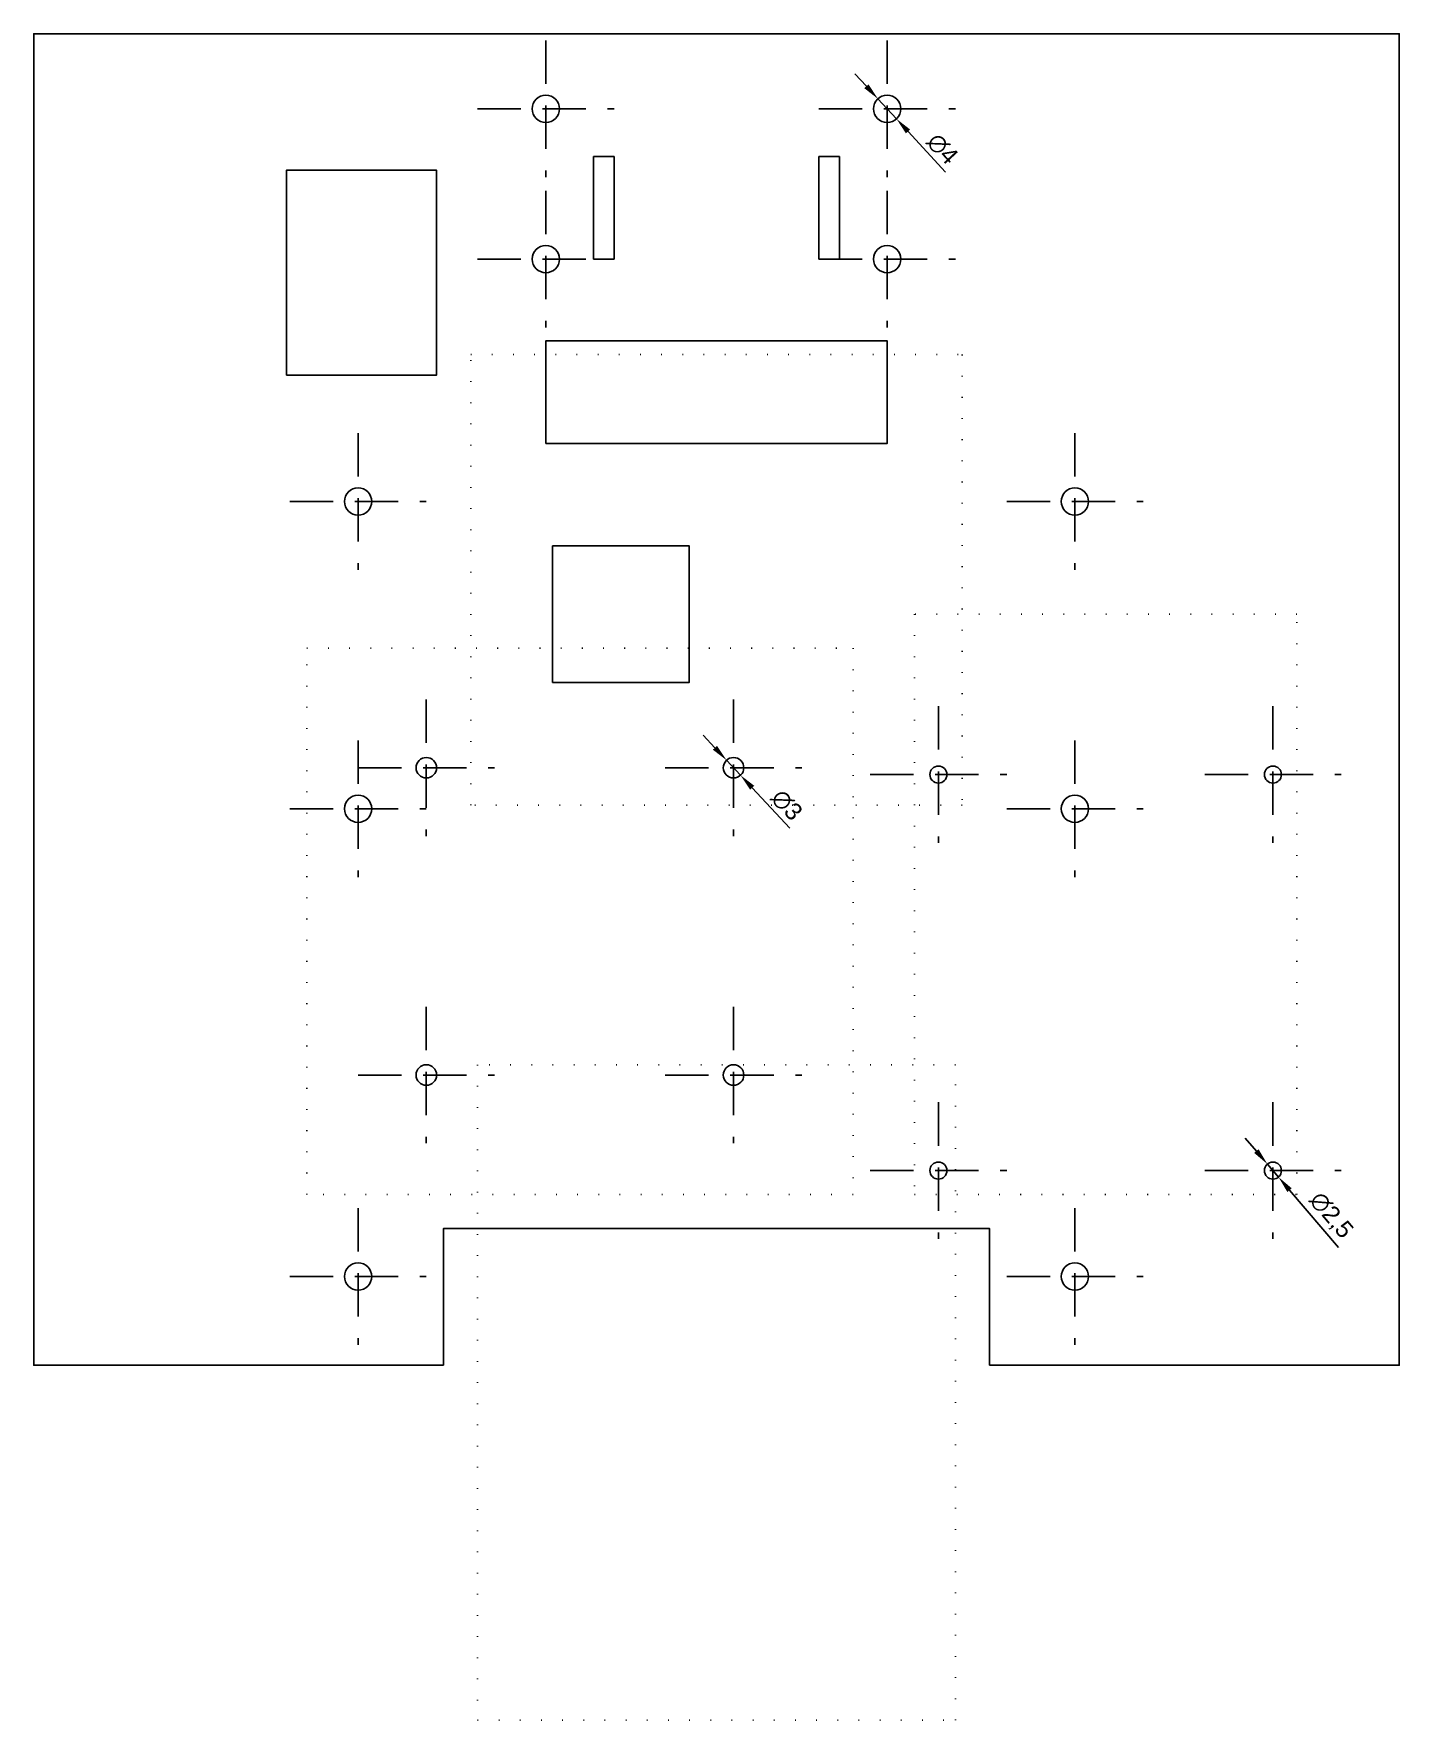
# Model space of a CAD drawing. Header units: millimetres. Extents: x 0 to 200, y 23 to 270.
import ezdxf

# ---------------------------------------------------------------- set-up
doc = ezdxf.new("R2010")
doc.units = ezdxf.units.MM
doc.linetypes.add('ACAD_ISO07W100', pattern=[3, 0, -3])
doc.linetypes.add('DASHED2', pattern=[9.525, 6.35, -3.175])
doc.layers.add('Align', color=7, linetype='DASHED2')
doc.layers.add('Outline', color=7, linetype='ACAD_ISO07W100')
doc.styles.get("Standard").update_dxf_attribs({"font": 'arial.ttf'})
doc.dimstyles.new('ISO-25', dxfattribs={"dimtxt": 2.5, "dimasz": 2.5, "dimexe": 1.25, "dimexo": 0.625, "dimtad": 1, "dimtxsty": 'Standard', "dimcen": 2.5, "dimadec": 0, "dimazin": 0, "dimtfac": 1, "dimtmove": 0, "dimatfit": 3, "dimfxl": 1, "dimarcsym": 0})

# ---------------------------------------------------------------- blocks, each defined once
blk = doc.blocks.new('Drill Center')
at = {"layer": 'Align'}
for p, q in [((0, 10), (0, -10)), ((-10, 0), (10, 0))]:
    blk.add_line(p, q, dxfattribs=at)
blk = doc.blocks.new('*D5')
at = {"color": 0, "lineweight": -2, "transparency": 16777216}
for p, q in [((121.95, 262.31), (120.26, 264.15)), ((123.64, 260.47), (126.36, 257.53)), ((133.54, 249.74), (128.05, 255.69))]:
    blk.add_line(p, q, dxfattribs=at)
at = {"color": 0, "transparency": 16777216}
for points in [[(122.26, 262.59), (121.64, 262.03), (123.64, 260.47)], [(128.36, 255.97), (127.74, 255.41), (126.36, 257.53)]]:
    blk.add_solid(points, dxfattribs=at)
at = {"layer": 'Defpoints', "color": 0, "transparency": 16777216}
for p in [(123.64, 260.47), (126.36, 257.53)]:
    blk.add_point(p, dxfattribs=at)
at = {"color": 0, "transparency": 16777216, "insert": (133.09, 253.13), "char_height": 2.5, "attachment_point": 5, "rotation": 312.667}
blk.add_mtext('∅4', dxfattribs=at)
blk = doc.blocks.new('*D6')
at = {"color": 0, "lineweight": -2, "transparency": 16777216}
for p, q in [((99.77, 165.42), (98.07, 167.25)), ((101.48, 163.6), (103.52, 161.4)), ((110.76, 153.65), (105.23, 159.58))]:
    blk.add_line(p, q, dxfattribs=at)
at = {"color": 0, "transparency": 16777216}
for points in [[(100.08, 165.71), (99.47, 165.14), (101.48, 163.6)], [(105.53, 159.86), (104.92, 159.29), (103.52, 161.4)]]:
    blk.add_solid(points, dxfattribs=at)
at = {"layer": 'Defpoints', "color": 0, "transparency": 16777216}
for p in [(101.48, 163.6), (103.52, 161.4)]:
    blk.add_point(p, dxfattribs=at)
at = {"color": 0, "transparency": 16777216, "insert": (110.29, 157.04), "char_height": 2.5, "attachment_point": 5, "rotation": 313.0088}
blk.add_mtext('∅3', dxfattribs=at)
blk = doc.blocks.new('*D7')
at = {"color": 0, "lineweight": -2, "transparency": 16777216}
for p, q in [((179.07, 106.36), (177.45, 108.26)), ((180.69, 104.45), (182.31, 102.55)), ((191.08, 92.23), (183.93, 100.64))]:
    blk.add_line(p, q, dxfattribs=at)
at = {"color": 0, "transparency": 16777216}
for points in [[(179.39, 106.63), (178.75, 106.09), (180.69, 104.45)], [(184.25, 100.91), (183.61, 100.37), (182.31, 102.55)]]:
    blk.add_solid(points, dxfattribs=at)
at = {"layer": 'Defpoints', "color": 0, "transparency": 16777216}
for p in [(180.69, 104.45), (182.31, 102.55)]:
    blk.add_point(p, dxfattribs=at)
at = {"color": 0, "transparency": 16777216, "insert": (189.96, 96.89), "char_height": 2.5, "attachment_point": 5, "rotation": 310.3574}
blk.add_mtext('∅2,5', dxfattribs=at)

msp = doc.modelspace()

# ---------------------------------------------------------------- linework, layer by layer
for points in [[(140, 75), (200, 75), (200, 270), (0, 270), (0, 75), (60, 75)], [(140, 75), (140, 95), (60, 95), (60, 75)]]:
    msp.add_lwpolyline(points)
for points in [[(85, 237), (82, 237), (82, 252), (85, 252)], [(115, 237), (118, 237), (118, 252), (115, 252)], [(37, 220), (59, 220), (59, 250), (37, 250)], [(75, 210), (125, 210), (125, 225), (75, 225)], [(76, 175), (96, 175), (96, 195), (76, 195)]]:
    msp.add_lwpolyline(points, close=True)
for centre, radius in [((75, 259), 2), ((125, 259), 2), ((75, 237), 2), ((125, 237), 2), ((47.5, 201.5), 2), ((152.5, 201.5), 2), ((57.5, 162.5), 1.5), ((102.5, 162.5), 1.5), ((132.5, 161.5), 1.25), ((181.5, 161.5), 1.25), ((47.5, 156.5), 2), ((152.5, 156.5), 2), ((57.5, 117.5), 1.5), ((102.5, 117.5), 1.5), ((132.5, 103.5), 1.25), ((181.5, 103.5), 1.25), ((47.5, 88), 2), ((152.5, 88), 2)]:
    msp.add_circle(centre, radius)
at = {"layer": 'Outline'}
for points in [[(64, 223), (136, 223), (136, 157), (64, 157)], [(129, 100), (185, 100), (185, 185), (129, 185)], [(120, 100), (40, 100), (40, 180), (120, 180)], [(65, 23), (135, 23), (135, 119), (65, 119)]]:
    msp.add_lwpolyline(points, close=True, dxfattribs=at)

# ---------------------------------------------------------------- block references
for p in [(75, 259), (125, 259), (75, 237), (125, 237), (47.5, 201.5), (152.5, 201.5), (57.5, 162.5), (102.5, 162.5), (132.5, 161.5), (181.5, 161.5), (47.5, 156.5), (152.5, 156.5), (57.5, 117.5), (102.5, 117.5), (132.5, 103.5), (181.5, 103.5), (47.5, 88), (152.5, 88)]:
    msp.add_blockref('Drill Center', p)

# ---------------------------------------------------------------- dimensions: what is measured, and where the dimension line sits
for p1, p2, picture, middle in [((123.645, 260.471), (126.355, 257.529), '*D5', (133.091, 253.131)), ((101.477, 163.597), (103.523, 161.403), '*D6', (110.288, 157.041)), ((180.691, 104.453), (182.309, 102.547), '*D7', (189.965, 96.888))]:
    dim = msp.add_diameter_dim_2p(p1=p1, p2=p2, dimstyle='ISO-25')
    dim.commit()
    dim.dimension.update_dxf_attribs({"geometry": picture, "text_midpoint": middle})

doc.saveas('drawing.dxf')
